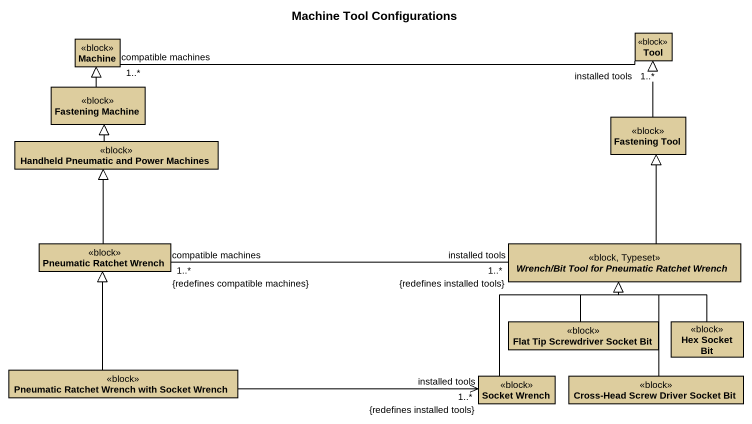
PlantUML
@startuml
title Machine Tool Configurations
hide circle
hide empty members
class Machine <<block>> #DDCD9E
class Tool <<block>> #DDCD9E
class "Fastening Machine" as Fastening_Machine <<block>> #DDCD9E
class "Fastening Tool" as Fastening_Tool <<block>> #DDCD9E
class "Handheld Pneumatic and Power Machines" as Handheld_Pneumatic_and <<block>> #DDCD9E
class "Pneumatic Ratchet Wrench" as Pneumatic_Ratchet_Wrench <<block>> #DDCD9E
abstract class "Wrench/Bit Tool for Pneumatic Ratchet Wrench" as Wrench_Bit_Tool_for <<block, Typeset>> #DDCD9E
class "Flat Tip Screwdriver Socket Bit" as Flat_Tip_Screwdriver_Socket <<block>> #DDCD9E
class "Hex Socket Bit" as Hex_Socket_Bit <<block>> #DDCD9E
class "Pneumatic Ratchet Wrench with Socket Wrench" as Pneumatic_Ratchet_Wrench_2 <<block>> #DDCD9E
class "Socket Wrench" as Socket_Wrench <<block>> #DDCD9E
class "Cross-Head Screw Driver Socket Bit" as Cross_Head_Screw_Driver <<block>> #DDCD9E
Machine "compatible machines\n1..*" -right- "installed tools\n1..*" Tool
Fastening_Machine -up-|> Machine
Fastening_Tool -up-|> Tool
Handheld_Pneumatic_and -up-|> Fastening_Machine
Pneumatic_Ratchet_Wrench -up-|> Handheld_Pneumatic_and
Pneumatic_Ratchet_Wrench "compatible machines\n1..*\n{redefines compatible machines}" -right- "installed tools\n1..*\n{redefines installed tools}" Wrench_Bit_Tool_for
Wrench_Bit_Tool_for -up-|> Fastening_Tool
Flat_Tip_Screwdriver_Socket -up-|> Wrench_Bit_Tool_for
Hex_Socket_Bit -up-|> Wrench_Bit_Tool_for
Pneumatic_Ratchet_Wrench_2 -up-|> Pneumatic_Ratchet_Wrench
Pneumatic_Ratchet_Wrench_2 -right-> "installed tools\n1..*\n{redefines installed tools}" Socket_Wrench
Socket_Wrench -up-|> Wrench_Bit_Tool_for
Cross_Head_Screw_Driver -up-|> Wrench_Bit_Tool_for
@enduml
